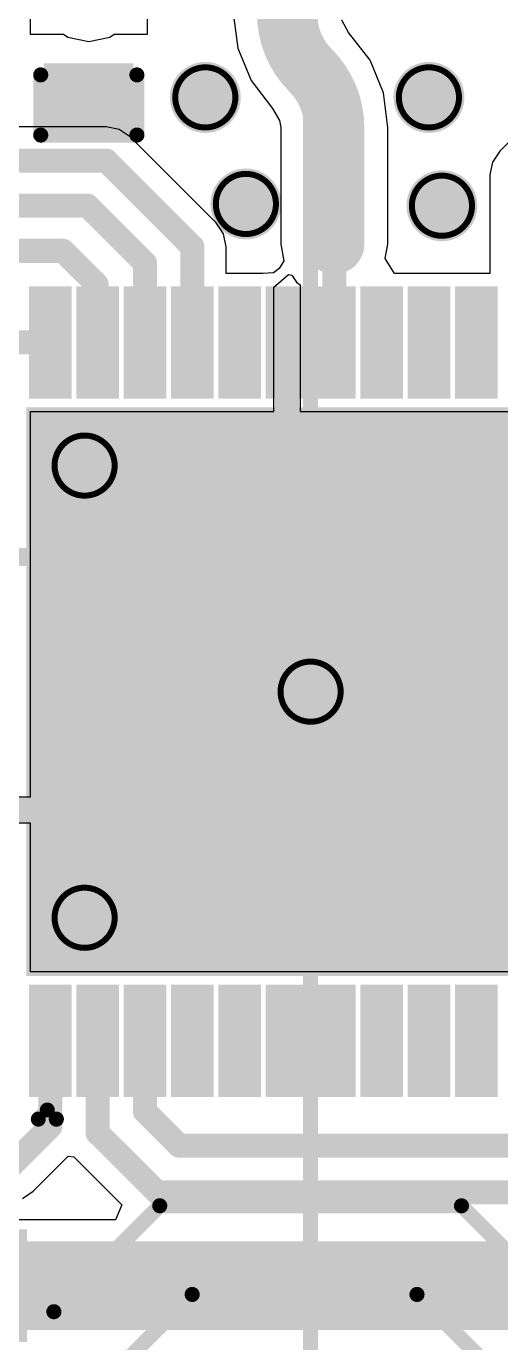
# Model space of a CAD drawing. Header units: inches. Extents: x -17 to 345, y -18 to 43.
# Drawn here: x -2.4 to 1.61, y 1.39 to 12.51 of the extents above; entities that cross this region are included whole.
import ezdxf

# ---------------------------------------------------------------- set-up
doc = ezdxf.new("R2010")
doc.units = ezdxf.units.IN
for name, color, linetype in [('Board Outline', 216, 'Continuous'), ('Bottom Layer', 5, 'Continuous'), ('Bottom Overlay', 54, 'Continuous'), ('Drill Drawing', 1, 'Continuous'), ('Mechanical 1', 6, 'Continuous'), ('Top Layer', 1, 'Continuous'), ('Top Overlay', 2, 'Continuous'), ('Top Paste', 8, 'Continuous'), ('Top Solder', 216, 'Continuous'), ('Via Holes', 16, 'Continuous')]:
    doc.layers.add(name, color=color, linetype=linetype)

msp = doc.modelspace()

# ---------------------------------------------------------------- hatches: boundary and pattern name
at = {"layer": 'Bottom Layer'}
h = msp.add_hatch(color=5, dxfattribs=at)
edge = h.paths.add_edge_path()
edge.add_arc((-0.89, 11.913), 0.3, 0, 360)
h = msp.add_hatch(color=5, dxfattribs=at)
edge = h.paths.add_edge_path()
edge.add_arc((1, 11.913), 0.3, 0, 360)
h = msp.add_hatch(color=5, dxfattribs=at)
edge = h.paths.add_edge_path()
edge.add_arc((-0.547, 11.013), 0.3, 0, 360)
h = msp.add_hatch(color=5, dxfattribs=at)
edge = h.paths.add_edge_path()
edge.add_arc((1.11, 10.998), 0.3, 0, 360)
h = msp.add_hatch(color=5, dxfattribs=at)
edge = h.paths.add_edge_path()
edge.add_arc((-1.91, 8.803), 0.3, 0, 360)
h = msp.add_hatch(color=5, dxfattribs=at)
edge = h.paths.add_edge_path()
edge.add_arc((0, 6.893), 0.3, 0, 360)
h = msp.add_hatch(color=5, dxfattribs=at)
edge = h.paths.add_edge_path()
edge.add_arc((-1.91, 4.983), 0.3, 0, 360)
at = {"layer": 'Top Layer'}
for points in [[(-1.557, 11.684), (-2.192, 11.684), (-2.192, 12.141), (-1.557, 12.141)], [(-2.31, 9.438), (-2.31, 10.248), (-2.09, 10.248), (-2.09, 9.438)], [(-1.91, 9.438), (-1.91, 10.248), (-1.69, 10.248), (-1.69, 9.438)], [(-1.51, 9.438), (-1.51, 10.248), (-1.29, 10.248), (-1.29, 9.438)], [(-1.11, 9.438), (-1.11, 10.248), (-0.89, 10.248), (-0.89, 9.438)], [(-0.71, 9.438), (-0.71, 10.248), (-0.49, 10.248), (-0.49, 9.438)], [(-0.31, 9.438), (-0.31, 10.248), (-0.09, 10.248), (-0.09, 9.438)], [(0.09, 9.438), (0.09, 10.248), (0.31, 10.248), (0.31, 9.438)], [(0.49, 9.438), (0.49, 10.248), (0.71, 10.248), (0.71, 9.438)], [(0.89, 9.438), (0.89, 10.248), (1.11, 10.248), (1.11, 9.438)], [(1.29, 9.438), (1.29, 10.248), (1.51, 10.248), (1.51, 9.438)], [(-2.3, 4.593), (-2.3, 9.193), (2.3, 9.193), (2.3, 4.593)], [(-2.31, 3.538), (-2.31, 4.348), (-2.09, 4.348), (-2.09, 3.538)], [(-1.91, 3.538), (-1.91, 4.348), (-1.69, 4.348), (-1.69, 3.538)], [(-1.51, 3.538), (-1.51, 4.348), (-1.29, 4.348), (-1.29, 3.538)], [(-1.11, 3.538), (-1.11, 4.348), (-0.89, 4.348), (-0.89, 3.538)], [(-0.71, 3.538), (-0.71, 4.348), (-0.49, 4.348), (-0.49, 3.538)], [(-0.31, 3.538), (-0.31, 4.348), (-0.09, 4.348), (-0.09, 3.538)], [(0.09, 3.538), (0.09, 4.348), (0.31, 4.348), (0.31, 3.538)], [(0.49, 3.538), (0.49, 4.348), (0.71, 4.348), (0.71, 3.538)], [(0.89, 3.538), (0.89, 4.348), (1.11, 4.348), (1.11, 3.538)], [(1.29, 3.538), (1.29, 4.348), (1.51, 4.348), (1.51, 3.538)], [(-3.5, 1.5), (3.5, 1.5), (3.5, 2.25), (-3.5, 2.25)]]:
    msp.add_hatch(color=1, dxfattribs=at).paths.add_polyline_path(points)
h = msp.add_hatch(color=1, dxfattribs=at)
edge = h.paths.add_edge_path()
edge.add_arc((-0.89, 11.913), 0.3, 0, 360)
h = msp.add_hatch(color=1, dxfattribs=at)
edge = h.paths.add_edge_path()
edge.add_arc((1, 11.913), 0.3, 0, 360)
h = msp.add_hatch(color=1, dxfattribs=at)
edge = h.paths.add_edge_path()
edge.add_arc((-0.547, 11.013), 0.3, 0, 360)
h = msp.add_hatch(color=1, dxfattribs=at)
edge = h.paths.add_edge_path()
edge.add_arc((1.11, 10.998), 0.3, 0, 360)
h = msp.add_hatch(color=1, dxfattribs=at)
edge = h.paths.add_edge_path()
edge.add_arc((-1.91, 8.803), 0.3, 0, 360)
h = msp.add_hatch(color=1, dxfattribs=at)
edge = h.paths.add_edge_path()
edge.add_arc((0, 6.893), 0.3, 0, 360)
h = msp.add_hatch(color=1, dxfattribs=at)
edge = h.paths.add_edge_path()
edge.add_arc((-1.91, 4.983), 0.3, 0, 360)
at = {"layer": 'Top Paste'}
for points in [[(-1.557, 11.684), (-2.192, 11.684), (-2.192, 12.141), (-1.557, 12.141)], [(-2.31, 9.438), (-2.31, 10.248), (-2.09, 10.248), (-2.09, 9.438)], [(-1.91, 9.438), (-1.91, 10.248), (-1.69, 10.248), (-1.69, 9.438)], [(-1.51, 9.438), (-1.51, 10.248), (-1.29, 10.248), (-1.29, 9.438)], [(-1.11, 9.438), (-1.11, 10.248), (-0.89, 10.248), (-0.89, 9.438)], [(-0.71, 9.438), (-0.71, 10.248), (-0.49, 10.248), (-0.49, 9.438)], [(-0.31, 9.438), (-0.31, 10.248), (-0.09, 10.248), (-0.09, 9.438)], [(0.09, 9.438), (0.09, 10.248), (0.31, 10.248), (0.31, 9.438)], [(0.49, 9.438), (0.49, 10.248), (0.71, 10.248), (0.71, 9.438)], [(0.89, 9.438), (0.89, 10.248), (1.11, 10.248), (1.11, 9.438)], [(1.29, 9.438), (1.29, 10.248), (1.51, 10.248), (1.51, 9.438)], [(-2.31, 3.538), (-2.31, 4.348), (-2.09, 4.348), (-2.09, 3.538)], [(-1.91, 3.538), (-1.91, 4.348), (-1.69, 4.348), (-1.69, 3.538)], [(-1.51, 3.538), (-1.51, 4.348), (-1.29, 4.348), (-1.29, 3.538)], [(-1.11, 3.538), (-1.11, 4.348), (-0.89, 4.348), (-0.89, 3.538)], [(-0.71, 3.538), (-0.71, 4.348), (-0.49, 4.348), (-0.49, 3.538)], [(-0.31, 3.538), (-0.31, 4.348), (-0.09, 4.348), (-0.09, 3.538)], [(0.09, 3.538), (0.09, 4.348), (0.31, 4.348), (0.31, 3.538)], [(0.49, 3.538), (0.49, 4.348), (0.71, 4.348), (0.71, 3.538)], [(0.89, 3.538), (0.89, 4.348), (1.11, 4.348), (1.11, 3.538)], [(1.29, 3.538), (1.29, 4.348), (1.51, 4.348), (1.51, 3.538)]]:
    msp.add_hatch(color=8, dxfattribs=at).paths.add_polyline_path(points)
at = {"layer": 'Top Solder'}
for points in [[(-1.497, 11.624), (-2.252, 11.624), (-2.252, 12.201), (-1.497, 12.201)], [(-2.38, 9.368), (-2.38, 10.318), (-2.02, 10.318), (-2.02, 9.368)], [(-1.98, 9.368), (-1.98, 10.318), (-1.62, 10.318), (-1.62, 9.368)], [(-1.58, 9.368), (-1.58, 10.318), (-1.22, 10.318), (-1.22, 9.368)], [(-1.18, 9.368), (-1.18, 10.318), (-0.82, 10.318), (-0.82, 9.368)], [(-0.78, 9.368), (-0.78, 10.318), (-0.42, 10.318), (-0.42, 9.368)], [(-0.38, 9.368), (-0.38, 10.318), (-0.02, 10.318), (-0.02, 9.368)], [(0.02, 9.368), (0.02, 10.318), (0.38, 10.318), (0.38, 9.368)], [(0.42, 9.368), (0.42, 10.318), (0.78, 10.318), (0.78, 9.368)], [(0.82, 9.368), (0.82, 10.318), (1.18, 10.318), (1.18, 9.368)], [(1.22, 9.368), (1.22, 10.318), (1.58, 10.318), (1.58, 9.368)], [(-2.402, 4.491), (-2.402, 9.294), (2.402, 9.294), (2.402, 4.491)], [(-2.38, 3.468), (-2.38, 4.418), (-2.02, 4.418), (-2.02, 3.468)], [(-1.98, 3.468), (-1.98, 4.418), (-1.62, 4.418), (-1.62, 3.468)], [(-1.58, 3.468), (-1.58, 4.418), (-1.22, 4.418), (-1.22, 3.468)], [(-1.18, 3.468), (-1.18, 4.418), (-0.82, 4.418), (-0.82, 3.468)], [(-0.78, 3.468), (-0.78, 4.418), (-0.42, 4.418), (-0.42, 3.468)], [(-0.38, 3.468), (-0.38, 4.418), (-0.02, 4.418), (-0.02, 3.468)], [(0.02, 3.468), (0.02, 4.418), (0.38, 4.418), (0.38, 3.468)], [(0.42, 3.468), (0.42, 4.418), (0.78, 4.418), (0.78, 3.468)], [(0.82, 3.468), (0.82, 4.418), (1.18, 4.418), (1.18, 3.468)], [(1.22, 3.468), (1.22, 4.418), (1.58, 4.418), (1.58, 3.468)], [(-3.602, 2.352), (-2.398, 2.352), (-2.398, 1.398), (-3.602, 1.398)]]:
    msp.add_hatch(color=216, dxfattribs=at).paths.add_polyline_path(points)
at = {"layer": 'Via Holes'}
h = msp.add_hatch(color=7, dxfattribs=at)
edge = h.paths.add_edge_path()
edge.add_arc((-0.89, 11.913), 0.15, 0, 360)
h = msp.add_hatch(color=7, dxfattribs=at)
edge = h.paths.add_edge_path()
edge.add_arc((1, 11.913), 0.15, 0, 360)
h = msp.add_hatch(color=7, dxfattribs=at)
edge = h.paths.add_edge_path()
edge.add_arc((-0.547, 11.013), 0.15, 0, 360)
h = msp.add_hatch(color=7, dxfattribs=at)
edge = h.paths.add_edge_path()
edge.add_arc((1.11, 10.998), 0.15, 0, 360)
h = msp.add_hatch(color=7, dxfattribs=at)
edge = h.paths.add_edge_path()
edge.add_arc((-1.91, 8.803), 0.15, 0, 360)
h = msp.add_hatch(color=7, dxfattribs=at)
edge = h.paths.add_edge_path()
edge.add_arc((0, 6.893), 0.15, 0, 360)
h = msp.add_hatch(color=7, dxfattribs=at)
edge = h.paths.add_edge_path()
edge.add_arc((-1.91, 4.983), 0.15, 0, 360)

# ---------------------------------------------------------------- linework, layer by layer
at = {"layer": 'Board Outline'}
msp.add_lwpolyline([(16.5, 0, 0.076, 0.076, 1), (-16.5, 0, 0.076, 0.076, 1)], format="xyseb", close=True, dxfattribs=at)
at = {"layer": 'Bottom Overlay'}
msp.add_lwpolyline([(-11.286, 8.03, 0.152, 0.152, 0), (10.967, 8.03, 0.152, 0.152, 0)], format="xyseb", dxfattribs=at)
at = {"layer": 'Drill Drawing'}
for points in [[(-0.636, 11.913, 0.0508, 0.0508, 1), (-1.144, 11.913, 0.0508, 0.0508, 1)], [(1.254, 11.913, 0.0508, 0.0508, 1), (0.746, 11.913, 0.0508, 0.0508, 1)], [(-1.157, 11.913, 0.0254, 0.0254, 1), (-1.131, 11.913, 0.0254, 0.0254, 1)], [(-0.649, 11.913, 0.0254, 0.0254, 1), (-0.623, 11.913, 0.0254, 0.0254, 1)], [(0.733, 11.913, 0.0254, 0.0254, 1), (0.759, 11.913, 0.0254, 0.0254, 1)], [(1.241, 11.913, 0.0254, 0.0254, 1), (1.267, 11.913, 0.0254, 0.0254, 1)], [(-0.293, 11.013, 0.0508, 0.0508, 1), (-0.801, 11.013, 0.0508, 0.0508, 1)], [(1.364, 10.998, 0.0508, 0.0508, 1), (0.856, 10.998, 0.0508, 0.0508, 1)], [(-0.814, 11.013, 0.0254, 0.0254, 1), (-0.788, 11.013, 0.0254, 0.0254, 1)], [(-0.306, 11.013, 0.0254, 0.0254, 1), (-0.28, 11.013, 0.0254, 0.0254, 1)], [(0.843, 10.998, 0.0254, 0.0254, 1), (0.869, 10.998, 0.0254, 0.0254, 1)], [(1.351, 10.998, 0.0254, 0.0254, 1), (1.377, 10.998, 0.0254, 0.0254, 1)], [(-1.656, 8.803, 0.0508, 0.0508, 1), (-2.164, 8.803, 0.0508, 0.0508, 1)], [(-2.177, 8.803, 0.0254, 0.0254, 1), (-2.151, 8.803, 0.0254, 0.0254, 1)], [(-1.669, 8.803, 0.0254, 0.0254, 1), (-1.643, 8.803, 0.0254, 0.0254, 1)], [(0.254, 6.893, 0.0508, 0.0508, 1), (-0.254, 6.893, 0.0508, 0.0508, 1)], [(-0.267, 6.893, 0.0254, 0.0254, 1), (-0.241, 6.893, 0.0254, 0.0254, 1)], [(0.241, 6.893, 0.0254, 0.0254, 1), (0.267, 6.893, 0.0254, 0.0254, 1)], [(-1.656, 4.983, 0.0508, 0.0508, 1), (-2.164, 4.983, 0.0508, 0.0508, 1)], [(-2.177, 4.983, 0.0254, 0.0254, 1), (-2.151, 4.983, 0.0254, 0.0254, 1)], [(-1.669, 4.983, 0.0254, 0.0254, 1), (-1.643, 4.983, 0.0254, 0.0254, 1)]]:
    msp.add_lwpolyline(points, format="xyseb", close=True, dxfattribs=at)
at = {"layer": 'Mechanical 1'}
msp.add_lwpolyline([(0, 0, 0.127, 0.127, 0), (0, 17.5, 0.127, 0.127, 0)], format="xyseb", dxfattribs=at)
at = {"layer": 'Top Layer'}
for p, q in [((-2.37, 13.259), (-2.37, 12.446)), ((-1.379, 12.446), (-1.379, 13.259)), ((-0.654, 12.624), (-0.615, 12.33)), ((0.321, 12.462), (0.264, 12.566)), ((0.502, 12.227), (0.321, 12.462)), ((0.321, 12.462), (0.321, 12.462)), ((-2.37, 12.446), (-2.089, 12.446)), ((-2.089, 12.446), (-2.053, 12.422)), ((-2.053, 12.422), (-1.875, 12.386)), ((-1.875, 12.386), (-1.696, 12.422)), ((-1.696, 12.422), (-1.66, 12.446)), ((-1.66, 12.446), (-1.379, 12.446)), ((-0.615, 12.33), (-0.502, 12.056)), ((0.615, 11.953), (0.502, 12.227)), ((-0.502, 12.056), (-0.321, 11.82)), ((0.654, 11.658), (0.615, 11.953)), ((-0.321, 11.82), (-0.321, 11.82)), ((-0.321, 11.82), (-0.264, 11.717)), ((-0.264, 11.717), (-0.253, 11.659)), ((-1.727, 11.664), (-5.461, 11.664)), ((-1.618, 11.642), (-1.727, 11.664)), ((-1.727, 11.664), (-1.727, 11.664)), ((-1.526, 11.581), (-1.618, 11.642)), ((-0.799, 10.853), (-1.526, 11.581)), ((-0.253, 11.659), (-0.253, 11.658)), ((-0.253, 11.658), (-0.253, 10.674)), ((0.653, 10.674), (0.653, 11.658)), ((0.653, 11.658), (0.654, 11.658)), ((1.722, 11.583), (1.599, 11.46)), ((1.599, 11.46), (1.537, 11.367)), ((1.537, 11.367), (1.515, 11.258)), ((1.515, 11.258), (1.515, 11.258)), ((1.515, 11.258), (1.515, 10.426)), ((-0.737, 10.761), (-0.799, 10.853)), ((-0.799, 10.853), (-0.799, 10.853)), ((-0.715, 10.652), (-0.737, 10.761)), ((-0.715, 10.426), (-0.715, 10.652)), ((-0.715, 10.652), (-0.715, 10.652)), ((-0.253, 10.674), (-0.225, 10.533)), ((0.629, 10.553), (0.653, 10.674)), ((-0.265, 10.467), (-0.315, 10.431)), ((-0.225, 10.533), (-0.265, 10.467)), ((0.71, 10.426), (0.629, 10.553)), ((-0.433, 10.426), (-0.715, 10.426)), ((-0.404, 10.426), (-0.433, 10.426)), ((-0.315, 10.431), (-0.404, 10.426)), ((-0.312, 10.311), (-0.187, 10.417)), ((-0.187, 10.417), (-0.16, 10.412)), ((-0.16, 10.412), (-0.12, 10.353)), ((-0.12, 10.353), (-0.088, 10.331)), ((1.515, 10.426), (0.71, 10.426)), ((-0.312, 10.307), (-0.312, 10.311)), ((-0.312, 10.303), (-0.312, 10.307)), ((-0.312, 10.307), (-0.312, 10.307)), ((-0.312, 9.26), (-0.312, 10.303)), ((-0.088, 10.331), (-0.088, 9.26)), ((-2.367, 8.005), (-2.367, 9.26)), ((-2.367, 9.26), (-0.312, 9.26)), ((-0.088, 9.26), (2.367, 9.26)), ((-2.367, 6.805), (-2.367, 8.005)), ((-2.367, 6.005), (-2.367, 6.805)), ((-3.533, 6.005), (-2.367, 6.005)), ((-2.367, 5.781), (-3.533, 5.781)), ((-2.367, 4.526), (-2.367, 5.781)), ((2.367, 4.526), (-2.367, 4.526)), ((-2.344, 2.674), (-2.049, 2.969)), ((-2.049, 2.969), (-2.001, 2.964)), ((-2.001, 2.964), (-1.596, 2.558)), ((-2.436, 2.612), (-2.344, 2.674)), ((-1.596, 2.558), (-1.648, 2.431)), ((-1.648, 2.431), (-3.5, 2.431))]:
    msp.add_line(p, q, dxfattribs=at)
for points in [[(-0.2, 12.624, 0.508, 0.508, 0), (-0.2, 13.802, 0.508, 0.508, 0)], [(0, 12.141, 0.508, 0.508, -0.198912), (-0.2, 12.624, 0.508, 0.508, 0)], [(0, 12.141, 0.508, 0.508, -0.198912), (0.2, 11.658, 0.508, 0.508, 0)], [(0.2, 10.674, 0.508, 0.508, 0), (0.2, 11.658, 0.508, 0.508, 0)], [(-5.634, 11.379, 0.203, 0.203, 0), (-1.727, 11.379, 0.203, 0.203, 0)], [(-1.727, 11.379, 0.203, 0.203, 0), (-1, 10.652, 0.203, 0.203, 0)], [(-7.733, 10.998, 0.203, 0.203, 0), (-1.885, 10.998, 0.203, 0.203, 0)], [(-1.885, 10.998, 0.203, 0.203, 0), (-1.4, 10.513, 0.203, 0.203, 0)], [(-6.06, 10.617, 0.203, 0.203, 0), (-2.092, 10.617, 0.203, 0.203, 0)], [(-2.092, 10.617, 0.203, 0.203, 0), (-1.808, 10.334, 0.203, 0.203, 0)], [(-1, 9.843, 0.203, 0.203, 0), (-1, 10.652, 0.203, 0.203, 0)], [(0.2, 9.843, 0.203, 0.203, 0), (0.2, 10.674, 0.203, 0.203, 0)], [(-1.4, 9.843, 0.203, 0.203, 0), (-1.4, 10.513, 0.203, 0.203, 0)], [(-1.808, 9.851, 0.203, 0.203, 0), (-1.808, 10.334, 0.203, 0.203, 0)], [(-4.794, 9.843, 0.203, 0.203, 0), (-2.2, 9.843, 0.203, 0.203, 0)], [(-1.808, 9.851, 0.203, 0.203, 0), (-1.8, 9.843, 0.203, 0.203, 0)], [(-0.2, 7.093, 0.203, 0.203, 0), (-0.2, 9.843, 0.203, 0.203, 0)], [(-0.2, 7.093, 0.203, 0.203, 0), (0, 6.893, 0.203, 0.203, 0)], [(-1, 5.893, 0.203, 0.203, 0), (0, 6.893, 0.203, 0.203, 0)], [(-2.95, 5.893, 0.203, 0.203, 0), (-1, 5.893, 0.203, 0.203, 0)], [(-2.2, 3.22, 0.203, 0.203, 0), (-2.2, 3.943, 0.203, 0.203, 0)], [(-1.8, 3.165, 0.203, 0.203, 0), (-1.8, 3.943, 0.203, 0.203, 0)], [(-1.4, 3.348, 0.203, 0.203, 0), (-1.4, 3.943, 0.203, 0.203, 0)], [(-1.4, 3.348, 0.203, 0.203, 0), (-1.11, 3.058, 0.203, 0.203, 0)], [(-2.545, 2.875, 0.203, 0.203, 0), (-2.2, 3.22, 0.203, 0.203, 0)], [(-1.8, 3.165, 0.203, 0.203, 0), (-1.298, 2.664, 0.203, 0.203, 0)], [(-1.11, 3.058, 0.203, 0.203, 0), (2.419, 3.058, 0.203, 0.203, 0)], [(-1.298, 2.664, 0.203, 0.203, 0), (5.142, 2.664, 0.203, 0.203, 0)]]:
    msp.add_lwpolyline(points, format="xyseb", dxfattribs=at)
for points in [[(-0.327, 12.624, 0.254, 0.254, 1), (-0.073, 12.624, 0.254, 0.254, 1)], [(-0.327, 12.624, 0.254, 0.254, 1), (-0.073, 12.624, 0.254, 0.254, 1)], [(-0.127, 12.141, 0.254, 0.254, 1), (0.127, 12.141, 0.254, 0.254, 1)], [(-0.127, 12.141, 0.254, 0.254, 1), (0.127, 12.141, 0.254, 0.254, 1)], [(0.073, 11.658, 0.254, 0.254, 1), (0.327, 11.658, 0.254, 0.254, 1)], [(0.073, 11.658, 0.254, 0.254, 1), (0.327, 11.658, 0.254, 0.254, 1)], [(-1.778, 11.379, 0.102, 0.102, 1), (-1.676, 11.379, 0.102, 0.102, 1)], [(-1.778, 11.379, 0.102, 0.102, 1), (-1.676, 11.379, 0.102, 0.102, 1)], [(-1.936, 10.998, 0.102, 0.102, 1), (-1.834, 10.998, 0.102, 0.102, 1)], [(-1.936, 10.998, 0.102, 0.102, 1), (-1.834, 10.998, 0.102, 0.102, 1)], [(0.073, 10.674, 0.254, 0.254, 1), (0.327, 10.674, 0.254, 0.254, 1)], [(-2.142, 10.617, 0.102, 0.102, 1), (-2.041, 10.617, 0.102, 0.102, 1)], [(-2.142, 10.617, 0.102, 0.102, 1), (-2.041, 10.617, 0.102, 0.102, 1)], [(-1.051, 10.652, 0.102, 0.102, 1), (-0.949, 10.652, 0.102, 0.102, 1)], [(-1.051, 10.652, 0.102, 0.102, 1), (-0.949, 10.652, 0.102, 0.102, 1)], [(0.149, 10.674, 0.102, 0.102, 1), (0.251, 10.674, 0.102, 0.102, 1)], [(-1.451, 10.513, 0.102, 0.102, 1), (-1.349, 10.513, 0.102, 0.102, 1)], [(-1.451, 10.513, 0.102, 0.102, 1), (-1.349, 10.513, 0.102, 0.102, 1)], [(-1.859, 10.334, 0.102, 0.102, 1), (-1.758, 10.334, 0.102, 0.102, 1)], [(-1.859, 10.334, 0.102, 0.102, 1), (-1.758, 10.334, 0.102, 0.102, 1)], [(-2.251, 9.843, 0.102, 0.102, 1), (-2.149, 9.843, 0.102, 0.102, 1)], [(-1.859, 9.851, 0.102, 0.102, 1), (-1.758, 9.851, 0.102, 0.102, 1)], [(-1.859, 9.851, 0.102, 0.102, 1), (-1.758, 9.851, 0.102, 0.102, 1)], [(-1.851, 9.843, 0.102, 0.102, 1), (-1.749, 9.843, 0.102, 0.102, 1)], [(-1.451, 9.843, 0.102, 0.102, 1), (-1.349, 9.843, 0.102, 0.102, 1)], [(-1.051, 9.843, 0.102, 0.102, 1), (-0.949, 9.843, 0.102, 0.102, 1)], [(-0.251, 9.843, 0.102, 0.102, 1), (-0.149, 9.843, 0.102, 0.102, 1)], [(0.149, 9.843, 0.102, 0.102, 1), (0.251, 9.843, 0.102, 0.102, 1)], [(-0.251, 7.093, 0.102, 0.102, 1), (-0.149, 7.093, 0.102, 0.102, 1)], [(-0.251, 7.093, 0.102, 0.102, 1), (-0.149, 7.093, 0.102, 0.102, 1)], [(-0.051, 6.893, 0.102, 0.102, 1), (0.051, 6.893, 0.102, 0.102, 1)], [(-0.051, 6.893, 0.102, 0.102, 1), (0.051, 6.893, 0.102, 0.102, 1)], [(-1.051, 5.893, 0.102, 0.102, 1), (-0.949, 5.893, 0.102, 0.102, 1)], [(-1.051, 5.893, 0.102, 0.102, 1), (-0.949, 5.893, 0.102, 0.102, 1)], [(-2.251, 3.943, 0.102, 0.102, 1), (-2.149, 3.943, 0.102, 0.102, 1)], [(-1.851, 3.943, 0.102, 0.102, 1), (-1.749, 3.943, 0.102, 0.102, 1)], [(-1.451, 3.943, 0.102, 0.102, 1), (-1.349, 3.943, 0.102, 0.102, 1)], [(-1.451, 3.348, 0.102, 0.102, 1), (-1.349, 3.348, 0.102, 0.102, 1)], [(-1.451, 3.348, 0.102, 0.102, 1), (-1.349, 3.348, 0.102, 0.102, 1)], [(-2.251, 3.22, 0.102, 0.102, 1), (-2.149, 3.22, 0.102, 0.102, 1)], [(-2.251, 3.22, 0.102, 0.102, 1), (-2.149, 3.22, 0.102, 0.102, 1)], [(-1.851, 3.165, 0.102, 0.102, 1), (-1.749, 3.165, 0.102, 0.102, 1)], [(-1.851, 3.165, 0.102, 0.102, 1), (-1.749, 3.165, 0.102, 0.102, 1)], [(-1.161, 3.058, 0.102, 0.102, 1), (-1.059, 3.058, 0.102, 0.102, 1)], [(-1.161, 3.058, 0.102, 0.102, 1), (-1.059, 3.058, 0.102, 0.102, 1)], [(-1.349, 2.664, 0.102, 0.102, 1), (-1.247, 2.664, 0.102, 0.102, 1)], [(-1.349, 2.664, 0.102, 0.102, 1), (-1.247, 2.664, 0.102, 0.102, 1)]]:
    msp.add_lwpolyline(points, format="xyseb", close=True, dxfattribs=at)
at = {"layer": 'Top Overlay'}
for points in [[(-2.281, 11.595, 0.127, 0.127, 0), (-2.281, 12.103, 0.127, 0.127, 0)], [(-1.468, 11.595, 0.127, 0.127, 0), (-1.468, 12.103, 0.127, 0.127, 0)], [(-2.281, 11.595, 0.127, 0.127, 0), (-1.468, 11.595, 0.127, 0.127, 0)], [(-2.302, 3.282, 0.127, 0.127, 0), (-2.225, 3.359, 0.127, 0.127, 0)], [(-2.302, 3.282, 0.127, 0.127, 0), (-2.149, 3.282, 0.127, 0.127, 0)], [(-2.225, 3.359, 0.127, 0.127, 0), (-2.149, 3.282, 0.127, 0.127, 0)], [(-2.17, 1.655, 0.127, 0.127, 0), (-1.275, 2.55, 0.127, 0.127, 0)], [(-1.275, 2.55, 0.127, 0.127, 0), (1.275, 2.55, 0.127, 0.127, 0)], [(1.275, 2.55, 0.127, 0.127, 0), (2.17, 1.655, 0.127, 0.127, 0)], [(-1.801, 1.001, 0.127, 0.127, 0), (-1.001, 1.801, 0.127, 0.127, 0)], [(-1.001, 1.801, 0.127, 0.127, 0), (0.899, 1.801, 0.127, 0.127, 0)], [(0.899, 1.801, 0.127, 0.127, 0), (1.801, 0.899, 0.127, 0.127, 0)]]:
    msp.add_lwpolyline(points, format="xyseb", dxfattribs=at)
for points in [[(-2.313, 12.103, 0.0635, 0.0635, 1), (-2.249, 12.103, 0.0635, 0.0635, 1)], [(-1.5, 12.103, 0.0635, 0.0635, 1), (-1.436, 12.103, 0.0635, 0.0635, 1)], [(-2.313, 11.595, 0.0635, 0.0635, 1), (-2.249, 11.595, 0.0635, 0.0635, 1)], [(-2.313, 11.595, 0.0635, 0.0635, 1), (-2.249, 11.595, 0.0635, 0.0635, 1)], [(-1.5, 11.595, 0.0635, 0.0635, 1), (-1.436, 11.595, 0.0635, 0.0635, 1)], [(-1.5, 11.595, 0.0635, 0.0635, 1), (-1.436, 11.595, 0.0635, 0.0635, 1)], [(-2.333, 3.282, 0.0635, 0.0635, 1), (-2.27, 3.282, 0.0635, 0.0635, 1)], [(-2.333, 3.282, 0.0635, 0.0635, 1), (-2.27, 3.282, 0.0635, 0.0635, 1)], [(-2.257, 3.359, 0.0635, 0.0635, 1), (-2.194, 3.359, 0.0635, 0.0635, 1)], [(-2.257, 3.359, 0.0635, 0.0635, 1), (-2.194, 3.359, 0.0635, 0.0635, 1)], [(-2.181, 3.282, 0.0635, 0.0635, 1), (-2.117, 3.282, 0.0635, 0.0635, 1)], [(-2.181, 3.282, 0.0635, 0.0635, 1), (-2.117, 3.282, 0.0635, 0.0635, 1)], [(-1.307, 2.55, 0.0635, 0.0635, 1), (-1.243, 2.55, 0.0635, 0.0635, 1)], [(-1.307, 2.55, 0.0635, 0.0635, 1), (-1.243, 2.55, 0.0635, 0.0635, 1)], [(1.243, 2.55, 0.0635, 0.0635, 1), (1.307, 2.55, 0.0635, 0.0635, 1)], [(1.243, 2.55, 0.0635, 0.0635, 1), (1.307, 2.55, 0.0635, 0.0635, 1)], [(-1.033, 1.801, 0.0635, 0.0635, 1), (-0.969, 1.801, 0.0635, 0.0635, 1)], [(-1.033, 1.801, 0.0635, 0.0635, 1), (-0.969, 1.801, 0.0635, 0.0635, 1)], [(0.867, 1.801, 0.0635, 0.0635, 1), (0.931, 1.801, 0.0635, 0.0635, 1)], [(0.867, 1.801, 0.0635, 0.0635, 1), (0.931, 1.801, 0.0635, 0.0635, 1)], [(-2.202, 1.655, 0.0635, 0.0635, 1), (-2.138, 1.655, 0.0635, 0.0635, 1)]]:
    msp.add_lwpolyline(points, format="xyseb", close=True, dxfattribs=at)

doc.saveas('drawing.dxf')
